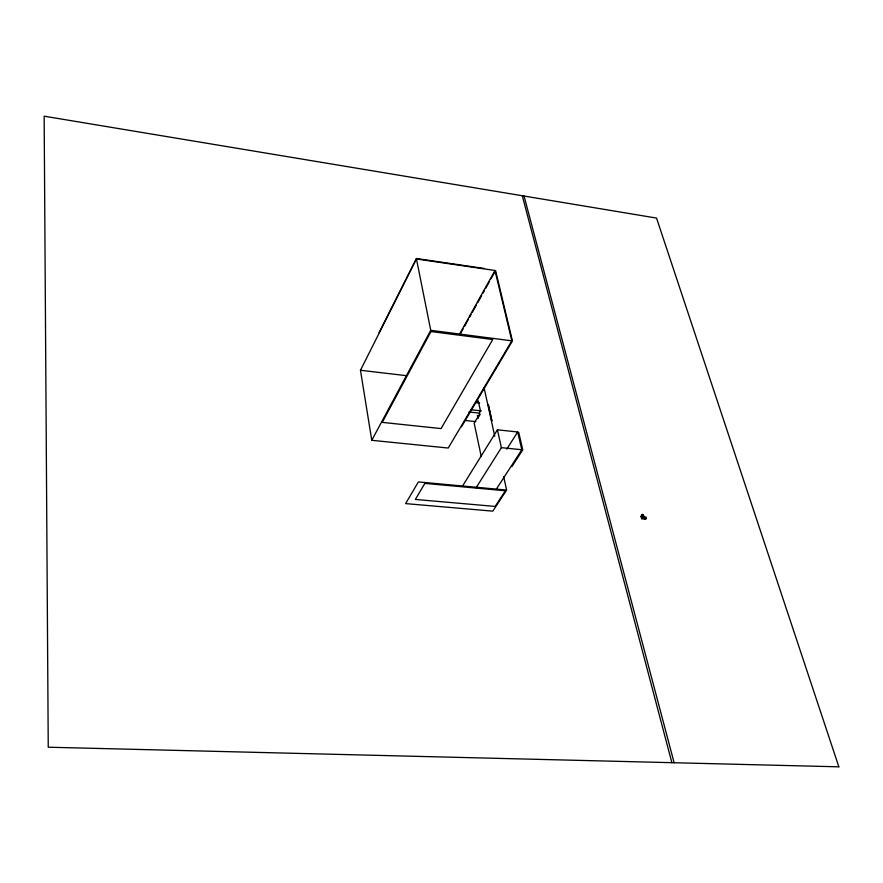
<?xml version="1.0" encoding="UTF-8"?>
<svg xmlns="http://www.w3.org/2000/svg" width="883" height="883" viewBox="0 0 883 883"><rect width="100%" height="100%" fill="white"/><g stroke="black" fill="none" stroke-linecap="round" stroke-linejoin="round"><path stroke-width="1.32" d="M379.061 332.681L416.368 258.498L484.292 268.465M360.463 370.264L416.467 258.973L494.988 270.485L511.831 340.827L448.233 448.034L371.776 440.308L360.463 370.264L406.312 375.661M371.776 440.308L430.738 330.319L416.467 258.973M459.436 334.392L494.988 270.485M460.462 333.653L463.111 328.895M464.436 326.511L468.409 319.37M469.734 316.986L471.058 314.613M472.383 312.229L476.356 305.088M477.692 302.703L481.665 295.562M482.99 293.189L484.314 290.805M485.639 288.421L489.612 281.291M490.937 278.907L495.573 270.573L512.438 340.904L461.456 426.787M477.67 418.498L480.175 414.337M462.482 486.147L497.416 429.811L517.681 431.975L521.809 449.745L496.08 489.557M476.114 487.725L501.389 447.648L497.416 429.811M506.798 449.116L517.681 431.975M511.93 466.599L522.769 449.844L518.707 432.35M506.621 490.054L492.824 511.147L405.639 503.608L418.354 481.93L506.621 490.054L503.663 476.599M642.438 514.403L643.133 516.886L641.709 518.74L641.025 516.257L642.438 514.403L643.729 516.93L641.709 518.74L644.943 519.016L644.248 516.544L642.272 514.623L644.347 518.961L646.499 518.751L646.036 517.107L641.135 516.676L642.394 515.054L643.773 516.908L642.272 514.623M641.61 516.312L643.034 514.458M641.599 518.31L642.846 516.687M641.025 516.257L644.248 516.544M501.389 447.648L521.809 449.745M465.242 420.474L475.794 421.621M468.873 411.975L479.48 413.145M470.727 409.712L481.334 410.893M478.255 401.533L476.268 401.312L478.277 400.948L480.242 410.01L479.182 414.811L474.171 423.145L481.235 456.478M475.672 402.637L479.635 403.078M430.738 330.319L511.831 340.827M641.135 516.676L642.548 518.244M644.943 519.016L642.868 514.679M524.049 196.026L674.115 762.735M522.283 195.739L671.886 762.68M484.094 387.858L494.767 436.268M477.383 415.507L477.946 418.123M430.981 331.533L382.24 422.372L441.07 428.586L492.736 339.525L430.981 331.533M424.855 483.376L415.352 499.436L495.153 506.434L505.396 490.771L424.855 483.376M488.288 404.491L491.864 420.849L488.288 404.491M838.85 766.819L48.245 747.206L44.15 116.181L656.544 218.079L838.85 766.819"/></g></svg>
